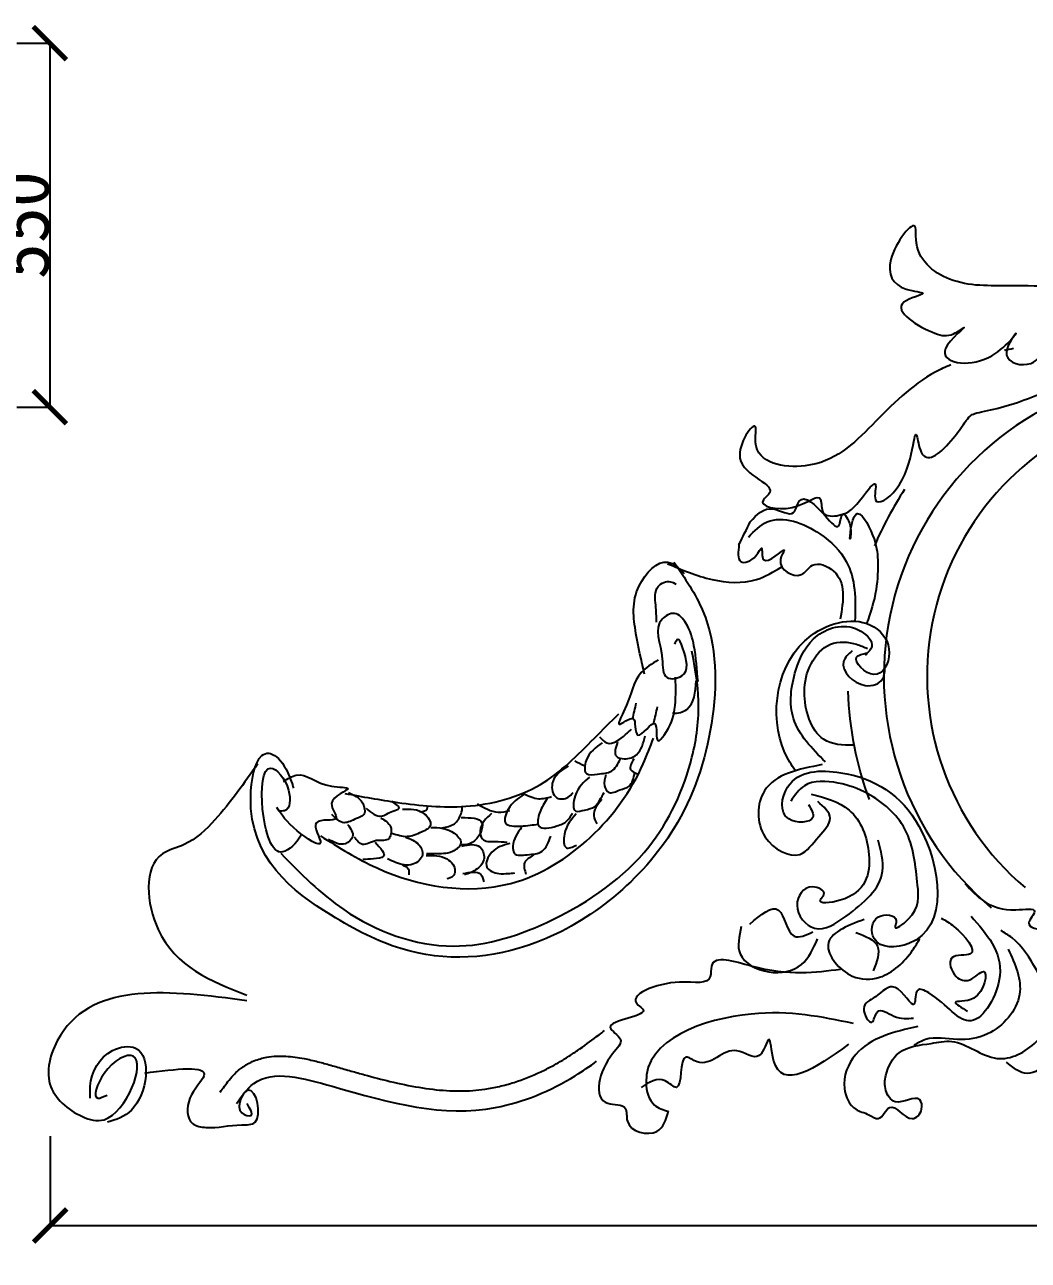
# Model space of a CAD drawing. Extents: x 3172 to 33391, y 13916 to 34175.
# Drawn here: x 16233 to 17748, y 15562 to 17427 of the extents above; entities that cross this region are included whole.
import ezdxf

# ---------------------------------------------------------------- set-up
doc = ezdxf.new("R2010")
doc.units = 0
doc.layers.get('0').update_dxf_attribs({"linetype": 'CONTINUOUS'})
doc.layers.get('DEFPOINTS').update_dxf_attribs({"linetype": 'CONTINUOUS'})
doc.dimstyles.new('ISO-25', dxfattribs={"dimtxt": 2.5, "dimasz": 2.5, "dimexe": 1.25, "dimexo": 0.625, "dimtad": 1, "dimdec": 4, "dimdsep": 46, "dimlunit": 6, "dimtxsty": 'Standard', "dimcen": 2.5, "dimadec": 0, "dimazin": 0, "dimtfac": 1, "dimtdec": 4, "dimtmove": 0, "dimatfit": 3, "dimfxl": 1, "dimtolj": 1, "dimtzin": 0, "dimarcsym": 0})
doc.dimstyles.get("Standard").update_dxf_attribs({"dimtxt": 0.18, "dimasz": 0.18, "dimexe": 0.18, "dimexo": 0.0625, "dimgap": 0.09, "dimtad": 0, "dimtih": 1, "dimtoh": 1, "dimdec": 4, "dimzin": 0, "dimdsep": 46, "dimtxsty": 'Standard', "dimcen": 0.09, "dimadec": 0, "dimazin": 0, "dimtfac": 1, "dimtdec": 4, "dimtofl": 0, "dimtmove": 0, "dimatfit": 3, "dimfxl": 1, "dimtolj": 1, "dimtzin": 0, "dimarcsym": 0})

# ---------------------------------------------------------------- blocks, each defined once
blk = doc.blocks.new('_ARCHTICK')
at = {"color": 0, "linetype": 'ByBlock', "const_width": 0.15}
blk.add_lwpolyline([(-0.5, -0.5), (0.5, 0.5)], dxfattribs=at)
blk = doc.blocks.new('*D53')
at = {"color": 0, "lineweight": -2}
for p, q in [((16271.3, 15749.1), (16271.3, 15614.1)), ((19718.9, 15749.1), (19718.9, 15614.1)), ((16271.3, 15614.3), (17861.7, 15614.3)), ((19718.9, 15614.3), (18128.5, 15614.3))]:
    blk.add_line(p, q, dxfattribs=at)
at = {"layer": 'DEFPOINTS', "color": 0}
for p in [(16271.3, 15749.2), (19718.9, 15749.2), (19718.9, 15614.3)]:
    blk.add_point(p, dxfattribs=at)
at = {"color": 0, "lineweight": -2, "xscale": 50, "yscale": 50, "zscale": 50, "rotation": 180}
blk.add_blockref('_ARCHTICK', (16271.3, 15614.3), dxfattribs=at)
at = {"color": 0, "lineweight": -2, "xscale": 50, "yscale": 50, "zscale": 50}
blk.add_blockref('_ARCHTICK', (19718.9, 15614.3), dxfattribs=at)
at = {"color": 0, "insert": (17995.1, 15614.3), "char_height": 80, "attachment_point": 5}
blk.add_mtext('\\A1;3500', dxfattribs=at)
blk = doc.blocks.new('*D63')
at = {"color": 0, "lineweight": -2}
for p, q in [((16221, 17399), (16272.3, 17399)), ((16271, 17399), (16271, 16849.4)), ((16221, 16849.4), (16272.3, 16849.4))]:
    blk.add_line(p, q, dxfattribs=at)
at = {"layer": 'DEFPOINTS', "color": 0}
for p in [(16220.4, 17399), (16220.4, 16849.4), (16271, 16849.4)]:
    blk.add_point(p, dxfattribs=at)
at = {"color": 0, "lineweight": -2, "xscale": 50, "yscale": 50, "zscale": 50}
for p, rotation in [((16271, 17399), 90), ((16271, 16849.4), 270)]:
    blk.add_blockref('_ARCHTICK', p, dxfattribs=dict(at, rotation=rotation))
at = {"color": 0, "insert": (16230.4, 17124.2), "char_height": 80, "attachment_point": 5, "rotation": 90}
blk.add_mtext('\\A1;550', dxfattribs=at)

msp = doc.modelspace()

# ---------------------------------------------------------------- linework, layer by layer
for centre, radius, start, end in [((17987.49279, 16443.34072), 457.80108, 106.89882841, 229.78164629), ((18012.75746, 16443.34072), 417.80108, 108.13864167, 229.78164629), ((17994.00027, 16438.65501), 519.09772, 146.51033993, 157.18028282), ((17994.00027, 16438.65501), 519.09772, 181.97225495, 200.47547745)]:
    msp.add_arc(centre, radius, start, end)
for points in [[(17791.7747, 17030.68902), (17720.89067, 17032.79663), (17628.9539, 17042.6229), (17578.24239, 17102.28701), (17577.37739, 17120.75253), (17540.44747, 17072.20508), (17563.23049, 17027.55571), (17588.57871, 17021.12825), (17559.79986, 17007.79945), (17606.64092, 16961.01637), (17634.99459, 16960.1734), (17650.88664, 16969.62976), (17622.97307, 16937.83577), (17687.84628, 16924.55896), (17728.64664, 16960.22538), (17714.90984, 16928.00951), (17751.42924, 16915.57613), (17792.65478, 16965.41431), (17816.71289, 16963.28037)], [(17311.03369, 16642.0783), (17328.08703, 16676.16997)], [(17203.43361, 16613.17068), (17270.38664, 16589.26921), (17337.33967, 16589.26921), (17375.59837, 16608.39043)], [(17186.65034, 16524.6903), (17185.42317, 16550.44966), (17189.10469, 16578.66241), (17207.51234, 16586.0222), (17216.10257, 16582.34241)], [(17249.23602, 16435.14544), (17243.10014, 16489.11755), (17230.82868, 16523.4635), (17213.64822, 16538.18328), (17195.24057, 16529.59669), (17195.24057, 16469.49138), (17202.60363, 16441.27863), (17224.6928, 16443.73202), (17225.91998, 16486.66436), (17218.55692, 16498.93074), (17213.64822, 16491.57095)], [(17441.63137, 16314.03464), (17393.31409, 16379.37738), (17396.8472, 16452.2816), (17429.61265, 16504.68369), (17495.14355, 16511.23407), (17511.52628, 16488.30792), (17501.6967, 16475.20755)], [(16619.63364, 16176.01956), (16714.70324, 16090.99491), (16879.82397, 16035.979), (17029.93375, 16075.99057), (17175.0399, 16186.02249), (17240.08754, 16321.06165), (17250.09483, 16406.0863), (17240.08754, 16481.10802)], [(17189.17871, 16468.01208), (17163.65221, 16449.00142), (17136.7918, 16389.46432), (17130.18279, 16370.93851), (17151.56604, 16379.30239), (17154.35516, 16367.22124), (17158.61967, 16354.55419), (17184.10575, 16371.86784), (17189.17871, 16345.82667), (17197.90986, 16354.55419), (17213.85633, 16393.2422), (17215.37217, 16441.82949)], [(17482.03755, 16481.75774), (17468.93125, 16465.38197), (17501.6967, 16429.35565), (17527.909, 16439.18103), (17531.18573, 16458.83179)], [(17150.48433, 16378.81805), (17156.06226, 16402.51442)], [(17182.55743, 16373.24243), (17188.13536, 16396.93881)], [(16716.26833, 16266.42376), (16795.84578, 16252.84334), (16898.71422, 16247.02319), (17011.28722, 16280.00417), (17092.8056, 16349.84621), (17129.68293, 16386.70727)], [(17100.75811, 16351.95493), (17111.64185, 16342.59385), (17139.88556, 16355.27055), (17148.68528, 16363.41826)], [(16679.39092, 16202.40187), (16764.79116, 16153.90046), (16966.64618, 16130.61982), (17086.98282, 16200.46185), (17166.56034, 16311.04508), (17182.08762, 16349.84621)], [(17104.53159, 16342.63715), (17080.58236, 16316.26547), (17080.73749, 16296.30804), (17097.68946, 16295.65805), (17118.49921, 16299.90535), (17132.28299, 16318.41102)], [(17127.50966, 16343.59073), (17126.01748, 16322.54982), (17138.02751, 16318.6494), (17156.38736, 16324.82526), (17169.41073, 16353.45049)], [(17152.24801, 16318.5628), (17147.50335, 16302.46249), (17157.58451, 16296.11343)], [(16584.60803, 16311.05872), (16520.12033, 16226.44265), (16473.63301, 16189.26889), (16441.09201, 16175.32873), (16434.49824, 16060.98622), (16568.14276, 15961.83485)], [(17053.18338, 16307.68427), (17029.23414, 16281.31259), (17036.21794, 16259.94669), (17053.45148, 16260.66187), (17060.60388, 16267.7261)], [(17063.34881, 16315.55028), (17077.52716, 16308.35616)], [(17436.66463, 16309.92374), (17349.57463, 16270.15012), (17350.78322, 16200.615), (17403.0181, 16174.43379), (17431.43587, 16201.6069), (17448.73765, 16229.02655), (17429.85057, 16254.46832)], [(17416.18514, 16249.76895), (17422.54923, 16230.1969), (17386.08118, 16228.09609), (17384.37785, 16275.87727), (17464.55837, 16297.73641), (17582.69589, 16217.1532), (17567.28763, 16039.70392), (17514.98763, 16047.31007), (17521.70724, 16080.23619), (17548.23806, 16074.54475), (17546.83836, 16064.68298), (17566.37101, 16076.50908), (17580.67077, 16127.86393), (17561.57144, 16212.36926), (17504.9986, 16266.18066), (17460.7004, 16282.05764), (17409.81857, 16277.93719), (17389.15264, 16254.75075)], [(16623.39388, 16284.28156), (16642.98256, 16293.8986), (16696.02177, 16277.40395), (16720.93313, 16273.81722), (16696.25676, 16251.2163), (16703.05412, 16229.05636), (16673.19071, 16222.28766), (16679.63299, 16191.89861), (16644.35545, 16209.96351), (16613.36382, 16245.31917)], [(17085.35571, 16291.08576), (17063.85635, 16262.78553), (17064.81406, 16239.81606), (17077.9504, 16241.37632), (17093.29722, 16246.75039), (17101.01276, 16256.54496), (17107.64416, 16267.98639)], [(17110.26264, 16294.48797), (17108.24946, 16277.82427), (17114.75442, 16267.9431), (17131.18538, 16271.6703), (17145.16644, 16277.32607), (17153.76888, 16298.32368)], [(16721.76177, 16267.87593), (16742.72665, 16252.1658), (16744.81067, 16234.65701), (16733.56106, 16228.43786), (16715.20121, 16222.262), (16696.40465, 16234.67841)], [(16985.92518, 16264.62698), (16962.82068, 16242.3508), (16958.59703, 16221.87328), (16981.8145, 16217.08449), (17008.0872, 16220.20503)], [(16986.20676, 16265.99215), (17008.86109, 16258.47303), (17028.02352, 16261.63686)], [(17420.04331, 16265.4476), (17477.29132, 16241.39963), (17507.28995, 16174.16767), (17463.69132, 16105.07382), (17433.93393, 16105.73731), (17439.38369, 16114.37392), (17422.1178, 16125.2688), (17398.72679, 16097.76418), (17425.08413, 16063.01894), (17472.78257, 16081.22358), (17527.73922, 16149.18861), (17520.91454, 16195.75952)], [(16748.14745, 16243.93148), (16771.32278, 16232.03517), (16788.59847, 16239.85788), (16797.91919, 16243.62839), (16787.31704, 16254.35464)], [(16803.38214, 16242.50162), (16836.15977, 16235.74097), (16845.35403, 16218.18888), (16831.89397, 16208.15592), (16810.52107, 16201.17828), (16787.30357, 16205.96707)], [(16829.61266, 16238.51461), (16840.58068, 16243.36859), (16841.42541, 16247.4641)], [(16863.10858, 16214.52686), (16881.46843, 16220.70272), (16891.67603, 16235.67626), (16893.92865, 16246.59762)], [(16916.10411, 16250.56322), (16947.75545, 16238.3419), (16965.27057, 16240.42225)], [(17021.71586, 16258.66812), (17010.10038, 16236.86873), (17008.88978, 16217.193), (17035.96503, 16217.30149), (17051.87501, 16225.4059), (17059.87213, 16236.56564)], [(17104.02581, 16257.34675), (17091.84719, 16232.81702), (17096.42324, 16220.48721)], [(16770.75962, 16229.30483), (16785.1774, 16216.36833), (16785.65626, 16204.8836), (16782.88264, 16198.33945), (16763.72021, 16195.17562), (16742.62888, 16189.56317), (16730.661, 16200.57111)], [(16891.91546, 16229.9339), (16923.04578, 16222.08979), (16908.3751, 16192.38109), (16891.94414, 16188.65387)], [(16937.35057, 16236.21825), (16920.51159, 16209.80327), (16923.7219, 16197.75516), (16942.84219, 16193.81145), (16961.15989, 16192.87977)], [(17065.33507, 16235.43886), (17047.65136, 16204.92838), (17050.53795, 16184.40755), (17065.60317, 16188.41646)], [(16720.38258, 16219.77005), (16727.92953, 16201.1345), (16717.20094, 16190.53814), (16691.53355, 16197.25549)], [(16846.15661, 16215.17685), (16881.38414, 16206.48766), (16891.14155, 16191.6659), (16878.48408, 16178.6209), (16852.21138, 16175.50038), (16839.35662, 16175.30529)], [(16982.89866, 16215.43764), (16969.87531, 16186.8124), (16972.00147, 16176.41115), (16991.40333, 16173.83261), (17013.86039, 16179.16339), (17027.12319, 16202.04624)], [(16761.79132, 16192.72698), (16774.51963, 16171.59948), (16759.45441, 16167.59058), (16743.5866, 16166.5937)], [(16807.50802, 16200.37651), (16827.95189, 16189.04356), (16833.33053, 16173.70173), (16819.02574, 16159.57325), (16792.51361, 16162.1951), (16780.78516, 16167.46067)], [(16893.02829, 16187.007), (16919.82198, 16185.75034), (16926.28478, 16168.76163), (16915.79561, 16152.42291), (16896.8726, 16143.51672)], [(16964.97552, 16190.66951), (16938.09753, 16177.71112), (16930.57927, 16155.06665), (16948.57324, 16145.66227), (16962.79375, 16145.57567), (16972.91704, 16146.33415)], [(16838.79347, 16172.57495), (16870.48694, 16167.46116), (16882.41268, 16149.34569), (16879.35748, 16141.43637), (16870.03678, 16137.66586)], [(17001.24506, 16173.22593), (16987.50341, 16161.82779), (16989.58743, 16144.319)], [(16803.15793, 16158.57638), (16811.87333, 16152.50902), (16812.91534, 16143.75463)], [(16894.42271, 16145.44528), (16921.21641, 16144.18861), (16926.07405, 16133.22396)], [(17327.42349, 16069.28761), (17370.80547, 16090.21596), (17394.43793, 16051.15241), (17422.60352, 16057.53108)], [(17661.3342, 16081.04201), (17704.69668, 15991.29136), (17661.36594, 15923.2049), (17597.37302, 15965.50108), (17580.86, 15969.62756), (17575.70414, 15948.99525), (17546.80281, 15973.75409), (17516.87757, 15959.31146), (17499.33717, 15941.77395), (17511.72519, 15921.14165), (17519.97837, 15936.61587), (17544.74774, 15930.42619), (17574.67646, 15927.33133)], [(17314.61645, 16065.43427), (17312.80799, 16024.31093), (17355.97311, 15997.07348), (17405.26315, 16008.23566), (17429.78745, 16047.10104)], [(17581.04347, 15914.78698), (17487.25072, 15872.17229), (17470.19738, 15821.03458), (17487.25072, 15789.78392), (17507.14587, 15781.2609), (17521.35709, 15775.57889), (17538.41043, 15792.62472), (17572.5168, 15775.57889), (17586.72771, 15789.78392), (17583.88559, 15803.98875), (17546.93679, 15801.14774), (17532.72588, 15818.19358), (17532.72588, 15840.92142), (17552.62134, 15875.01329), (17600.93893, 15889.21812), (17632.20318, 15892.05913), (17700.41593, 15866.49028), (17760.10231, 15892.05913), (17782.8402, 15931.83281), (17760.10231, 16000.01656), (17723.15382, 16048.31306), (17706.10048, 16059.67708)], [(17487.40333, 16056.62632), (17520.20909, 16035.72791), (17513.49306, 15998.58753)], [(17464.47944, 16000.8594), (17329.68714, 16005.67144), (17269.51226, 16005.67144), (17267.75561, 15990.1242), (17221.37228, 15981.61172), (17158.99182, 15946.87171), (17166.00881, 15941.02679), (17116.88969, 15912.9711), (17132.09321, 15895.43628), (17120.27815, 15873.34325), (17113.05706, 15798.75833), (17139.53414, 15791.54051), (17142.61876, 15771.52369), (17187.05991, 15756.32689), (17204.60245, 15786.72054)], [(17717.46927, 16031.26722), (17734.52261, 15963.08368), (17686.20502, 15903.42315), (17640.72985, 15894.90014), (17592.41226, 15894.90014), (17575.35892, 15886.37712)], [(17762.94474, 16014.22139), (17805.57778, 15971.6067), (17822.63081, 15931.83281), (17805.57778, 15883.53631), (17779.99777, 15860.80846), (17745.8914, 15843.76243), (17714.62715, 15860.80846)], [(16568.14276, 15953.54391), (16286.92021, 15901.16537), (16271.19974, 15827.83536), (16320.22504, 15778.63559), (16352.76635, 15773.98887), (16396.96385, 15869.73819), (16352.76635, 15843.68986), (16343.4687, 15806.51611), (16357.41502, 15811.16283)], [(17483.73543, 15919.05666), (17329.68714, 15933.49254), (17170.82503, 15830.03586), (17183.55134, 15796.07242), (17204.60245, 15786.72054)], [(17476.51434, 15887.77913), (17363.38531, 15863.71941), (17356.16422, 15894.99695), (17341.72241, 15870.93747), (17308.02424, 15878.15529), (17247.84936, 15861.31339), (17231.00028, 15868.53145), (17216.5581, 15822.81804), (17199.70902, 15832.44188), (17163.60395, 15822.81804)], [(16331.94571, 15806.34859), (16331.94571, 15824.39333), (16365.52284, 15878.46799), (16400.45732, 15881.95986), (16394.12659, 15788.30384), (16358.02176, 15770.2591)], [(16414.18507, 15844.4429), (16503.51401, 15840.05703), (16482.38352, 15806.34859), (16486.39503, 15768.25408), (16506.45351, 15762.23923), (16560.61106, 15766.24906), (16580.66954, 15770.2591), (16570.64015, 15818.37829), (16560.61106, 15784.29381), (16574.65196, 15780.28398), (16568.63439, 15798.32872)]]:
    msp.add_spline(points, degree=3)
msp.add_open_spline([(17725.33724, 16937.73375), (17720.89769, 16936.86031), (17716.45814, 16935.98688), (17712.02573, 16935.09965)], degree=3)
for points, knots in [([(17630.85761, 16913.22882), (17622.80878, 16910.03852), (17577.84309, 16889.47978), (17512.84522, 16823.22451), (17436.98476, 16746.94959), (17327.105, 16766.16796), (17342.97161, 16841.63165), (17277.69407, 16751.17832), (17378.04123, 16732.34753), (17333.92606, 16701.24083), (17396.41292, 16686.23998), (17438.57404, 16727.43507), (17433.37337, 16683.51274), (17473.95122, 16685.29453), (17489.15531, 16702.64201), (17523.26722, 16747.79113), (17508.99334, 16694.00659), (17576.92749, 16734.85407), (17574.30342, 16842.66094), (17587.83465, 16757.42405), (17622.86745, 16785.48479), (17658.06791, 16834.73384), (17663.03523, 16840.28853), (17716.78633, 16849.34988), (17754.85026, 16865.31128), (17781.04392, 16876.29511)], [80.7052507995, 80.7052507995, 80.7052507995, 80.7052507995, 102.6207381803, 206.3375737171, 305.0299820128, 373.9097682273, 393.560725522, 437.5052232947, 495.8270498886, 505.0925085437, 542.4496865395, 579.8071579599, 596.507475668, 616.4378794627, 653.7902818976, 676.9540329661, 696.6047903589, 725.9084493176, 796.461330707, 817.1761541983, 861.2491526807, 876.881953737, 903.405248859, 935.0477636654, 1004.8720990742, 1004.8720990742, 1004.8720990742, 1004.8720990742]), ([(17328.08703, 16676.16997), (17338.22437, 16687.08592), (17356.5208, 16706.78764), (17394.96434, 16678.65927), (17402.4341, 16724.84262), (17435.16259, 16693.58911), (17463.88925, 16658.53438), (17465.04865, 16698.40127), (17482.47666, 16670.95789), (17476.25217, 16632.73439), (17483.35443, 16714.90417), (17517.73171, 16651.69984), (17521.45714, 16618.42133), (17519.59378, 16570.42482), (17509.84568, 16539.44926), (17503.77714, 16522.96922)], [0, 0, 0, 0, 39.4808703183, 71.2572560049, 90.3167576446, 136.1411228134, 160.5871150222, 178.5558265475, 199.045090167, 218.9319317136, 256.8361100277, 297.2209813736, 335.6888325295, 380.2880726944, 433.1404301403, 433.1404301403, 433.1404301403, 433.1404301403]), ([(17325.24491, 16653.44212), (17334.19635, 16662.4981), (17363.2396, 16691.88054), (17430.949, 16666.07416), (17486.49746, 16610.3955), (17487.73685, 16559.11045), (17485.96455, 16526.39858)], [0, 0, 0, 0, 36.3916917493, 118.0740505243, 175.5372200231, 267.7536996115, 267.7536996115, 267.7536996115, 267.7536996115]), ([(17168.67478, 16446.24511), (17163.74525, 16466.73808), (17154.04332, 16510.67701), (17146.40227, 16573.91329), (17197.39968, 16628.6667), (17220.38735, 16606.12175), (17228.37433, 16598.28858)], [44.6722961322, 44.6722961322, 44.6722961322, 44.6722961322, 107.8505757307, 179.7143029893, 235.9738242058, 265.9287160313, 265.9287160313, 265.9287160313, 265.9287160313]), ([(17212.99068, 16615.49894), (17229.28229, 16591.58422), (17277.88024, 16520.2465), (17279.10105, 16370.65813), (17213.69855, 16175.75417), (17024.01684, 16020.80722), (16830.66395, 16009.91892), (16680.88354, 16086.1371), (16554.63661, 16181.06129), (16586.00516, 16345.96607), (16625.73867, 16318.8053), (16638.63174, 16274.18397), (16638.63174, 16274.18397)], [0, 0, 0, 0, 85.7611575181, 255.8259238083, 422.2470062471, 688.492664657, 905.1878932337, 1018.1080829282, 1191.2861632126, 1238.116113014, 1290.6693104155, 1298.4316656841, 1298.4316656841, 1298.4316656841, 1298.4316656841]), ([(17396.20128, 16300.67156), (17390.14128, 16309.07847), (17353.44709, 16369.76115), (17372.9119, 16508.3931), (17506.12742, 16538.87062), (17547.16726, 16483.92608), (17520.86937, 16427.72667), (17475.72808, 16472.57908), (17497.84139, 16477.04287), (17504.97343, 16478.48255)], [55.311489748, 55.311489748, 55.311489748, 55.311489748, 86.4269144832, 267.8267677906, 363.7455472927, 409.2502638105, 449.2340604828, 486.2961777444, 503.9401172846, 503.9401172846, 503.9401172846, 503.9401172846]), ([(17484.52661, 16339.16111), (17467.33896, 16338.87224), (17424.58079, 16341.94273), (17404.777, 16410.14894), (17415.73331, 16462.35728), (17445.97993, 16497.46372), (17482.39375, 16495.12459), (17499.63346, 16487.41955), (17504.97343, 16485.03293)], [12.7472118632, 12.7472118632, 12.7472118632, 12.7472118632, 60.291839955, 137.2981333772, 180.9949707238, 222.6896391016, 262.0079375911, 279.6518771313, 279.6518771313, 279.6518771313, 279.6518771313]), ([(17210.7564, 16387.87783), (17214.69096, 16387.27018), (17222.00954, 16387.48476), (17243.69028, 16398.31925), (17245.22936, 16419.31218), (17246.4748, 16436.29987)], [32.9286791892, 32.9286791892, 32.9286791892, 32.9286791892, 45.3674050218, 56.0601052028, 101.4116978006, 101.4116978006, 101.4116978006, 101.4116978006]), ([(16650.83752, 16204.17672), (16650.63039, 16203.84478), (16643.03555, 16191.8354), (16610.79676, 16157.46382), (16586.5247, 16237.37312), (16593.07693, 16326.45093), (16636.09062, 16278.49482), (16633.81738, 16238.16567), (16618.94737, 16239.95865), (16615.45244, 16240.38006)], [1386.8410092667, 1386.8410092667, 1386.8410092667, 1386.8410092667, 1387.8969186064, 1425.0463785806, 1496.3747025769, 1559.6813821157, 1602.5174130555, 1634.1707946175, 1643.896125377, 1643.896125377, 1643.896125377, 1643.896125377]), ([(17652.09864, 16130.70163), (17670.36234, 16110.24406), (17694.6616, 16083.02592), (17768.27919, 16095.86685), (17738.1339, 16064.75433), (17778.89607, 16058.93921), (17807.58597, 16055.40278), (17814.89338, 16107.62337), (17825.84174, 16064.49416), (17828.59621, 16097.33121), (17845.18209, 16113.76538), (17812.96644, 16131.42506), (17839.87964, 16132.68217), (17828.32828, 16176.01154), (17861.06477, 16146.58493), (17873.48824, 16134.77591), (17875.00486, 16126.9406)], [0, 0, 0, 0, 86.4342747286, 114.9980416478, 134.0577220696, 162.0483152435, 194.453488604, 219.8661716977, 238.9258521195, 250.6398902931, 284.8498260529, 300.9243539094, 309.9118677608, 339.5736983957, 366.3837806805, 391.2865419649, 391.2865419649, 391.2865419649, 391.2865419649]), ([(17499.81489, 16076.24147), (17473.54774, 16066.05975), (17423.63811, 16046.71368), (17474.85317, 15984.39297), (17532.86669, 15985.13353), (17565.89018, 16017.06931), (17580.75546, 16041.49267), (17584.03865, 16047.46569)], [0, 0, 0, 0, 55.3137581356, 105.1004639385, 139.3958598913, 193.2176705325, 210.2121912031, 210.2121912031, 210.2121912031, 210.2121912031]), ([(17616.36601, 16077.99407), (17622.64246, 16074.91081), (17645.74256, 16060.19179), (17681.19343, 16016.50784), (17622.28688, 16026.6479), (17634.23426, 15987.34414), (17660.4459, 15979.91864), (17690.23053, 16014.32205), (17678.61214, 15946.56611), (17625.25708, 15955.98136), (17646.66844, 15943.29618), (17656.20307, 15937.64738)], [79.8635172508, 79.8635172508, 79.8635172508, 79.8635172508, 98.238363843, 146.3698450309, 174.9120117315, 203.4468459638, 224.7227655889, 248.7883986331, 291.5342422689, 320.0763196013, 342.9898710401, 342.9898710401, 342.9898710401, 342.9898710401]), ([(16528.13752, 15815.71226), (16530.14045, 15818.52941), (16532.23906, 15821.48373), (16536.70974, 15827.55013), (16539.08148, 15830.66289), (16544.23674, 15836.9322), (16547.02029, 15840.09076), (16552.49114, 15845.58816), (16555.05469, 15847.94874), (16558.62973, 15850.84816), (16559.42244, 15851.46936), (16560.96344, 15852.632), (16561.70672, 15853.17384), (16563.2011, 15854.22567), (16563.95483, 15854.73774), (16566.23383, 15856.23208), (16567.77687, 15857.17246), (16572.46193, 15859.82595), (16575.65942, 15861.37057), (16582.12672, 15864.0334), (16585.39623, 15865.152), (16591.94931, 15867.008), (16595.23292, 15867.74581), (16603.36067, 15869.17241), (16608.19099, 15869.66628), (16617.75637, 15870.10665), (16622.49282, 15870.05344), (16631.86896, 15869.5382), (16636.50938, 15869.07588), (16645.7007, 15867.84983), (16650.25187, 15867.08578), (16661.70312, 15864.87236), (16668.54455, 15863.27627), (16681.98724, 15859.84576), (16688.58838, 15858.01049), (16698.37445, 15855.22253), (16701.67819, 15854.26881), (16708.42259, 15852.32433), (16711.88626, 15851.32753), (16718.77032, 15849.35424), (16722.1881, 15848.37847), (16732.37076, 15845.4892), (16739.06497, 15843.61378), (16758.8812, 15838.18227), (16771.73682, 15834.82149), (16799.272, 15828.25131), (16813.81687, 15825.20034), (16842.17252, 15820.47966), (16855.98153, 15818.80954), (16883.07562, 15817.13503), (16896.35955, 15817.12839), (16915.61955, 15818.53756), (16921.67903, 15819.18938), (16931.36125, 15820.5877), (16934.9843, 15821.19091), (16942.2424, 15822.56575), (16945.89081, 15823.33977), (16956.87498, 15825.91306), (16964.24964, 15827.96383), (16985.22577, 15834.67513), (16998.82848, 15840.07909), (17017.78551, 15849.01056), (17023.394, 15851.835), (17033.09224, 15857.03338), (17037.2164, 15859.34734), (17043.82786, 15863.22375), (17046.34744, 15864.74164), (17051.34469, 15867.83337), (17053.83128, 15869.41249), (17061.26412, 15874.24207), (17066.18344, 15877.58492), (17080.66394, 15887.74836), (17090.1899, 15894.85497), (17102.58795, 15904.23701), (17105.3413, 15906.32857), (17108.10938, 15908.43134)], [0, 0, 0, 0, 9.8724442073, 9.8724442073, 19.7448884146, 19.7448884146, 29.6173326218, 29.6173326218, 37.2187607022, 37.2187607022, 39.3213218896, 39.3213218896, 41.2098242739, 41.2098242739, 43.0983266581, 43.0983266581, 46.8753314265, 46.8753314265, 54.4293409633, 54.4293409633, 61.9833505002, 61.9833505002, 69.537360037, 69.537360037, 80.7424079045, 80.7424079045, 91.9474557721, 91.9474557721, 103.1525036396, 103.1525036396, 114.3575515071, 114.3575515071, 131.6190716013, 131.6190716013, 148.8805916954, 148.8805916954, 157.8585145184, 157.8585145184, 167.5091816983, 167.5091816983, 177.1598488782, 177.1598488782, 196.4611832381, 196.4611832381, 235.0638519578, 235.0638519578, 281.2011621101, 281.2011621101, 327.3384722624, 327.3384722624, 373.4757824148, 373.4757824148, 394.7641317775, 394.7641317775, 407.5040974045, 407.5040974045, 420.2440630316, 420.2440630316, 445.7239942858, 445.7239942858, 492.7095157464, 492.7095157464, 512.7330918806, 512.7330918806, 527.8340064758, 527.8340064758, 537.2706799695, 537.2706799695, 546.7073534633, 546.7073534633, 565.5807004509, 565.5807004509, 602.4018327736, 602.4018327736, 612.8620623879, 612.8620623879, 612.8620623879, 612.8620623879]), ([(16552.58773, 15798.32872), (16560.66335, 15809.6872), (16592.76256, 15854.83525), (16750.4832, 15808.36375), (16904.60978, 15766.50855), (17039.46179, 15822.76847), (17085.79708, 15854.56657), (17096.23448, 15862.11027)], [0, 0, 0, 0, 39.8047302947, 158.2171324939, 407.0117427633, 536.6249519662, 575.2952562007, 575.2952562007, 575.2952562007, 575.2952562007])]:
    msp.add_open_spline(points, degree=3, knots=knots)
at = {"start_tangent": (-0.7427133509, 0.6696094969)}
msp.add_spline([(17311.03369, 16642.0783), (17313.87582, 16616.50944), (17336.6137, 16625.03246), (17345.14037, 16636.39628), (17347.98249, 16619.35045), (17379.24674, 16633.55528), (17373.5622, 16619.35045), (17404.82645, 16596.6226), (17421.87979, 16610.82743), (17453.67171, 16602.04714), (17463.85347, 16529.53252)], degree=3, dxfattribs=at)

# ---------------------------------------------------------------- dimensions: what is measured, and where the dimension line sits
dim = msp.add_linear_dim(base=(16271.03352, 16849.40879), p1=(16220.40104, 17399.01906), p2=(16220.40104, 16849.40879), angle=90, dimstyle='ISO-25', override={"dimtxt": 80, "dimasz": 50, "dimdec": 0, "dimblk1": 'ARCHTICK', "dimblk2": 'ARCHTICK', "dimsah": 1})
dim.commit()
dim.dimension.update_dxf_attribs({"geometry": '*D63', "text_midpoint": (16230.40852, 17124.21392)})
dim = msp.add_linear_dim(base=(19718.87509, 15614.27861), p1=(16271.33065, 15749.18079), p2=(19718.87509, 15749.18079), text='3500', dimstyle='Standard', override={"dimtxt": 80, "dimasz": 50, "dimblk1": 'ARCHTICK', "dimblk2": 'ARCHTICK', "dimsah": 1})
dim.commit()
dim.dimension.update_dxf_attribs({"geometry": '*D53', "text_midpoint": (17995.10287, 15614.27861)})

doc.saveas('drawing.dxf')
